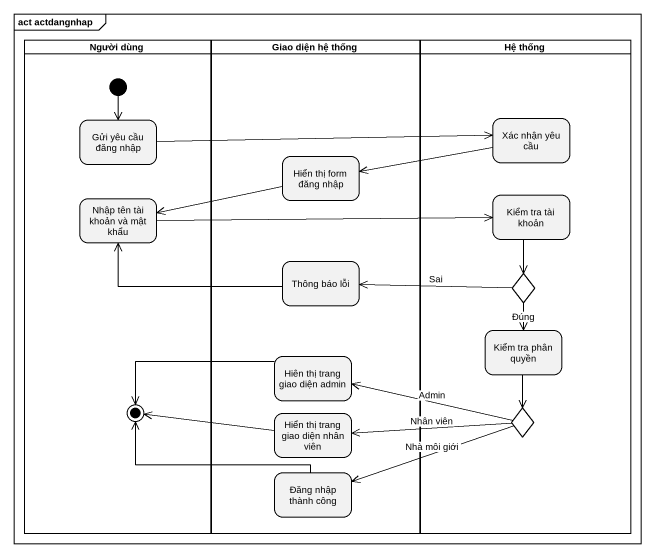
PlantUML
@startuml
mainframe act actdangnhap
hide empty description
state "Người dùng" as Người_dùng <<partition>> {
  state "Gửi yêu cầu đăng nhập" as Gửi_yêu_cầu_đăng_nhập
  state "Nhập tên tài khoản và mật khẩu" as Nhập_tên_tài_khoản_và_mật
  state final1 <<end>>
  [*] --> Gửi_yêu_cầu_đăng_nhập
}
state "Giao diện hệ thống" as Giao_diện_hệ_thống <<partition>> {
  state "Hiển thị form đăng nhập" as Hiển_thị_form_đăng_nhập
  state "Thông báo lỗi" as Thông_báo_lỗi
  state "Hiên thị trang giao diện admin" as Hiên_thị_trang_giao_diện
  state "Hiển thị trang giao diện nhân viên" as Hiển_thị_trang_giao_diện
  state "Đăng nhập thành công" as Đăng_nhập_thành_công
}
state "Hệ thống" as Hệ_thống <<partition>> {
  state "Xác nhận yêu cầu" as Xác_nhận_yêu_cầu
  state "Kiểm tra tài khoản" as Kiểm_tra_tài_khoản
  state choice1 <<choice>>
  state "Kiểm tra phân quyền" as Kiểm_tra_phân_quyền
  state choice2 <<choice>>
}
Gửi_yêu_cầu_đăng_nhập -right-> Xác_nhận_yêu_cầu
Xác_nhận_yêu_cầu -left-> Hiển_thị_form_đăng_nhập
Hiển_thị_form_đăng_nhập -left-> Nhập_tên_tài_khoản_và_mật
Nhập_tên_tài_khoản_và_mật -right-> Kiểm_tra_tài_khoản
Kiểm_tra_tài_khoản --> choice1
Thông_báo_lỗi -left-> Nhập_tên_tài_khoản_và_mật
choice1 -left-> Thông_báo_lỗi : Sai
choice1 --> Kiểm_tra_phân_quyền : Đúng
Hiên_thị_trang_giao_diện -left-> final1
Kiểm_tra_phân_quyền --> choice2
Hiển_thị_trang_giao_diện -left-> final1
choice2 -left-> Hiên_thị_trang_giao_diện : Admin
choice2 -left-> Hiển_thị_trang_giao_diện : Nhân viên
choice2 -left-> Đăng_nhập_thành_công : Nhà môi giới
Đăng_nhập_thành_công -left-> final1
@enduml
